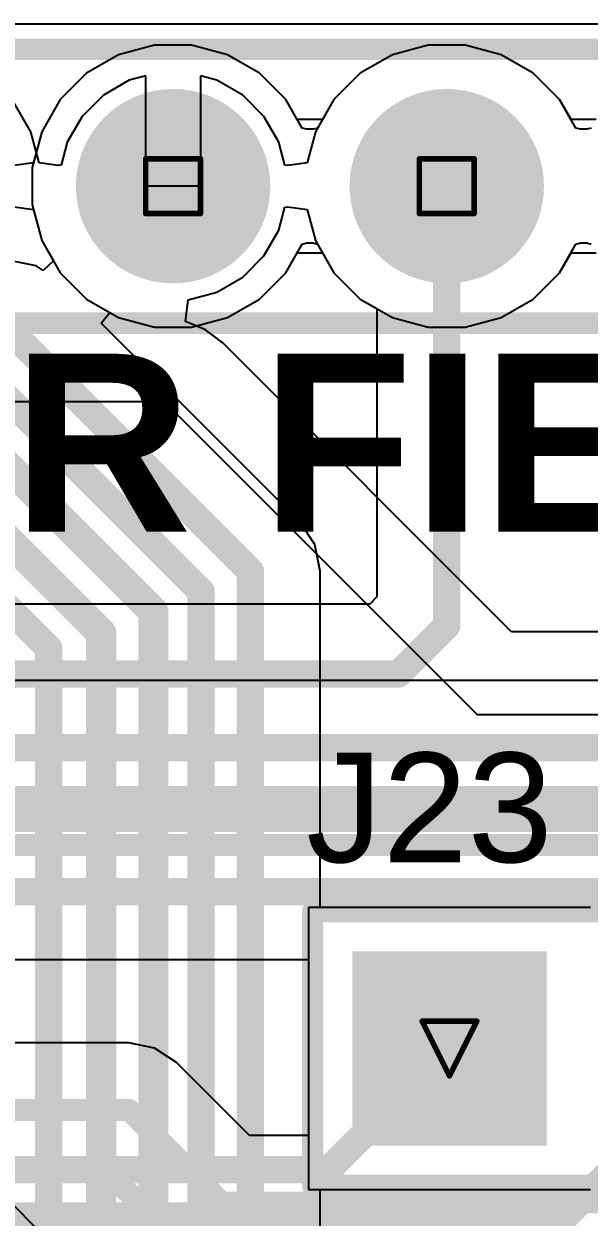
# Model space of a CAD drawing. Header units: inches. Extents: x -3 to 5437, y -3 to 5435.
# Drawn here: x 123.28 to 128.52, y 78.9 to 89.97 of the extents above; entities that cross this region are included whole.
import ezdxf

# ---------------------------------------------------------------- set-up
doc = ezdxf.new("R2010")
doc.units = ezdxf.units.IN
for name, color, linetype in [('Bottom Layer', 5, 'Continuous'), ('Bottom Solder', 6, 'Continuous'), ('Drill Drawing', 1, 'Continuous'), ('GND', 16, 'Continuous'), ('Multi-Layer', 9, 'Continuous'), ('Pad Holes', 156, 'Continuous'), ('PWR', 76, 'Continuous'), ('Top Layer', 1, 'Continuous'), ('Top Overlay', 2, 'Continuous'), ('Top Solder', 216, 'Continuous')]:
    doc.layers.add(name, color=color, linetype=linetype)
doc.styles.add('Arial', font='', dxfattribs={"height": 0.2})
doc.styles.add('Arial_Bold', font='', dxfattribs={"height": 0.2})
doc.styles.get('Arial').set_extended_font_data('Arial')
doc.styles.get('Arial_Bold').set_extended_font_data('Arial', bold=True)

# ---------------------------------------------------------------- blocks, each defined once
blk = doc.blocks.new('HDR1X7_127')
at = {"layer": 'Bottom Layer'}
h = blk.add_hatch(color=5, dxfattribs=at)
edge = h.paths.add_edge_path()
edge.add_arc((7.62, 0), 0.8, 0, 360)
h = blk.add_hatch(color=5, dxfattribs=at)
edge = h.paths.add_edge_path()
edge.add_arc((10.16, 0), 0.8, 0, 360)
at = {"layer": 'Bottom Solder'}
h = blk.add_hatch(color=6, dxfattribs=at)
edge = h.paths.add_edge_path()
edge.add_arc((7.62, 0), 0.902, 0, 360)
h = blk.add_hatch(color=6, dxfattribs=at)
edge = h.paths.add_edge_path()
edge.add_arc((10.16, 0), 0.902, 0, 360)
at = {"layer": 'GND'}
h = blk.add_hatch(color=16, dxfattribs=at)
edge = h.paths.add_edge_path()
edge.add_arc((7.62, 0), 0.8, 0, 360)
h = blk.add_hatch(color=16, dxfattribs=at)
edge = h.paths.add_edge_path()
edge.add_arc((10.16, 0), 0.8, 0, 360)
at = {"layer": 'Multi-Layer'}
h = blk.add_hatch(color=9, dxfattribs=at)
edge = h.paths.add_edge_path()
edge.add_arc((7.62, 0), 0.8, 0, 360)
h = blk.add_hatch(color=9, dxfattribs=at)
edge = h.paths.add_edge_path()
edge.add_arc((10.16, 0), 0.8, 0, 360)
at = {"layer": 'Pad Holes'}
h = blk.add_hatch(color=7, dxfattribs=at)
edge = h.paths.add_edge_path()
edge.add_arc((7.62, 0), 0.45, 0, 360)
h = blk.add_hatch(color=7, dxfattribs=at)
edge = h.paths.add_edge_path()
edge.add_arc((10.16, 0), 0.45, 0, 360)
at = {"layer": 'PWR'}
h = blk.add_hatch(color=76, dxfattribs=at)
edge = h.paths.add_edge_path()
edge.add_arc((7.62, 0), 0.8, 0, 360)
h = blk.add_hatch(color=76, dxfattribs=at)
edge = h.paths.add_edge_path()
edge.add_arc((10.16, 0), 0.8, 0, 360)
at = {"layer": 'Top Layer'}
h = blk.add_hatch(color=1, dxfattribs=at)
edge = h.paths.add_edge_path()
edge.add_arc((7.62, 0), 0.8, 0, 360)
h = blk.add_hatch(color=1, dxfattribs=at)
edge = h.paths.add_edge_path()
edge.add_arc((10.16, 0), 0.8, 0, 360)
at = {"layer": 'Top Solder'}
h = blk.add_hatch(color=216, dxfattribs=at)
edge = h.paths.add_edge_path()
edge.add_arc((7.62, 0), 0.902, 0, 360)
h = blk.add_hatch(color=216, dxfattribs=at)
edge = h.paths.add_edge_path()
edge.add_arc((10.16, 0), 0.902, 0, 360)
at = {"layer": 'Top Overlay'}
for points in [[(16.51, 1.27, 0.2, 0.2, 0), (-1.27, 1.27, 0.2, 0.2, 0)], [(16.51, -1.27, 0.2, 0.2, 0), (-1.27, -1.27, 0.2, 0.2, 0)]]:
    blk.add_lwpolyline(points, format="xyseb", dxfattribs=at)
blk = doc.blocks.new('HDR1X4__153')
at = {"layer": 'Bottom Layer'}
blk.add_hatch(color=5, dxfattribs=at).paths.add_polyline_path([(-0.8, 0.8), (0.8, 0.8), (0.8, -0.8), (-0.8, -0.8)])
h = blk.add_hatch(color=5, dxfattribs=at)
edge = h.paths.add_edge_path()
edge.add_arc((2.54, 0), 0.8, 0, 360)
h = blk.add_hatch(color=5, dxfattribs=at)
edge = h.paths.add_edge_path()
edge.add_arc((5.08, 0), 0.8, 0, 360)
h = blk.add_hatch(color=5, dxfattribs=at)
edge = h.paths.add_edge_path()
edge.add_arc((7.62, 0), 0.8, 0, 360)
at = {"layer": 'Bottom Solder'}
blk.add_hatch(color=6, dxfattribs=at).paths.add_polyline_path([(-0.902, 0.902), (0.902, 0.902), (0.902, -0.902), (-0.902, -0.902)])
h = blk.add_hatch(color=6, dxfattribs=at)
edge = h.paths.add_edge_path()
edge.add_arc((2.54, 0), 0.902, 0, 360)
h = blk.add_hatch(color=6, dxfattribs=at)
edge = h.paths.add_edge_path()
edge.add_arc((5.08, 0), 0.902, 0, 360)
h = blk.add_hatch(color=6, dxfattribs=at)
edge = h.paths.add_edge_path()
edge.add_arc((7.62, 0), 0.902, 0, 360)
at = {"layer": 'GND'}
blk.add_hatch(color=16, dxfattribs=at).paths.add_polyline_path([(-0.8, 0.8), (0.8, 0.8), (0.8, -0.8), (-0.8, -0.8)])
h = blk.add_hatch(color=16, dxfattribs=at)
edge = h.paths.add_edge_path()
edge.add_arc((2.54, 0), 0.8, 0, 360)
h = blk.add_hatch(color=16, dxfattribs=at)
edge = h.paths.add_edge_path()
edge.add_arc((5.08, 0), 0.8, 0, 360)
h = blk.add_hatch(color=16, dxfattribs=at)
edge = h.paths.add_edge_path()
edge.add_arc((7.62, 0), 0.8, 0, 360)
at = {"layer": 'Multi-Layer'}
blk.add_hatch(color=9, dxfattribs=at).paths.add_polyline_path([(-0.8, 0.8), (0.8, 0.8), (0.8, -0.8), (-0.8, -0.8)])
h = blk.add_hatch(color=9, dxfattribs=at)
edge = h.paths.add_edge_path()
edge.add_arc((2.54, 0), 0.8, 0, 360)
h = blk.add_hatch(color=9, dxfattribs=at)
edge = h.paths.add_edge_path()
edge.add_arc((5.08, 0), 0.8, 0, 360)
h = blk.add_hatch(color=9, dxfattribs=at)
edge = h.paths.add_edge_path()
edge.add_arc((7.62, 0), 0.8, 0, 360)
at = {"layer": 'Pad Holes'}
h = blk.add_hatch(color=7, dxfattribs=at)
edge = h.paths.add_edge_path()
edge.add_arc((0, 0), 0.475, 0, 360)
h = blk.add_hatch(color=7, dxfattribs=at)
edge = h.paths.add_edge_path()
edge.add_arc((2.54, 0), 0.475, 0, 360)
h = blk.add_hatch(color=7, dxfattribs=at)
edge = h.paths.add_edge_path()
edge.add_arc((5.08, 0), 0.475, 0, 360)
h = blk.add_hatch(color=7, dxfattribs=at)
edge = h.paths.add_edge_path()
edge.add_arc((7.62, 0), 0.475, 0, 360)
at = {"layer": 'PWR'}
blk.add_hatch(color=76, dxfattribs=at).paths.add_polyline_path([(-0.8, 0.8), (0.8, 0.8), (0.8, -0.8), (-0.8, -0.8)])
h = blk.add_hatch(color=76, dxfattribs=at)
edge = h.paths.add_edge_path()
edge.add_arc((2.54, 0), 0.8, 0, 360)
h = blk.add_hatch(color=76, dxfattribs=at)
edge = h.paths.add_edge_path()
edge.add_arc((5.08, 0), 0.8, 0, 360)
h = blk.add_hatch(color=76, dxfattribs=at)
edge = h.paths.add_edge_path()
edge.add_arc((7.62, 0), 0.8, 0, 360)
at = {"layer": 'Top Layer'}
blk.add_hatch(color=1, dxfattribs=at).paths.add_polyline_path([(-0.8, 0.8), (0.8, 0.8), (0.8, -0.8), (-0.8, -0.8)])
h = blk.add_hatch(color=1, dxfattribs=at)
edge = h.paths.add_edge_path()
edge.add_arc((2.54, 0), 0.8, 0, 360)
h = blk.add_hatch(color=1, dxfattribs=at)
edge = h.paths.add_edge_path()
edge.add_arc((5.08, 0), 0.8, 0, 360)
h = blk.add_hatch(color=1, dxfattribs=at)
edge = h.paths.add_edge_path()
edge.add_arc((7.62, 0), 0.8, 0, 360)
at = {"layer": 'Top Solder'}
blk.add_hatch(color=216, dxfattribs=at).paths.add_polyline_path([(-0.902, 0.902), (0.902, 0.902), (0.902, -0.902), (-0.902, -0.902)])
h = blk.add_hatch(color=216, dxfattribs=at)
edge = h.paths.add_edge_path()
edge.add_arc((2.54, 0), 0.902, 0, 360)
h = blk.add_hatch(color=216, dxfattribs=at)
edge = h.paths.add_edge_path()
edge.add_arc((5.08, 0), 0.902, 0, 360)
h = blk.add_hatch(color=216, dxfattribs=at)
edge = h.paths.add_edge_path()
edge.add_arc((7.62, 0), 0.902, 0, 360)
at = {"layer": 'Top Overlay'}
for points in [[(-1.27, 1.27, 0.2, 0.2, 0), (8.89, 1.27, 0.2, 0.2, 0)], [(-1.27, -1.27, 0.2, 0.2, 0), (-1.27, 1.27, 0.2, 0.2, 0)], [(8.89, -1.27, 0.2, 0.2, 0), (8.89, 1.27, 0.2, 0.2, 0)], [(-1.27, -1.27, 0.2, 0.2, 0), (8.89, -1.27, 0.2, 0.2, 0)]]:
    blk.add_lwpolyline(points, format="xyseb", dxfattribs=at)
for points in [[(-1.32, 1.27, 0.1, 0.1, 1), (-1.22, 1.27, 0.1, 0.1, 1)], [(-1.32, 1.27, 0.1, 0.1, 1), (-1.22, 1.27, 0.1, 0.1, 1)], [(8.84, 1.27, 0.1, 0.1, 1), (8.94, 1.27, 0.1, 0.1, 1)], [(8.84, 1.27, 0.1, 0.1, 1), (8.94, 1.27, 0.1, 0.1, 1)], [(-1.32, -1.27, 0.1, 0.1, 1), (-1.22, -1.27, 0.1, 0.1, 1)], [(-1.32, -1.27, 0.1, 0.1, 1), (-1.22, -1.27, 0.1, 0.1, 1)], [(8.84, -1.27, 0.1, 0.1, 1), (8.94, -1.27, 0.1, 0.1, 1)], [(8.84, -1.27, 0.1, 0.1, 1), (8.94, -1.27, 0.1, 0.1, 1)]]:
    blk.add_lwpolyline(points, format="xyseb", close=True, dxfattribs=at)

msp = doc.modelspace()

# ---------------------------------------------------------------- linework, layer by layer
at = {"layer": 'Bottom Layer'}
for p, q in [((116.198, 89.975), (137.314, 89.975)), ((124.155, 89.688), (123.857, 89.516)), ((124.488, 89.777), (124.155, 89.688)), ((124.832, 89.777), (124.488, 89.777)), ((125.165, 89.688), (124.832, 89.777)), ((125.463, 89.516), (125.165, 89.688)), ((126.695, 89.688), (126.397, 89.516)), ((127.028, 89.777), (126.695, 89.688)), ((127.372, 89.777), (127.028, 89.777)), ((127.705, 89.688), (127.372, 89.777)), ((128.003, 89.516), (127.705, 89.688)), ((123.857, 89.516), (123.613, 89.272)), ((125.706, 89.272), (125.463, 89.516)), ((126.397, 89.516), (126.153, 89.272)), ((128.246, 89.272), (128.003, 89.516)), ((123.613, 89.272), (123.441, 88.974)), ((125.859, 89.008), (125.706, 89.272)), ((126.153, 89.272), (126.001, 89.008)), ((128.399, 89.008), (128.246, 89.272)), ((123.441, 88.974), (123.352, 88.641)), ((125.9, 88.997), (125.859, 89.008)), ((125.96, 88.997), (125.9, 88.997)), ((126.001, 89.008), (125.96, 88.997)), ((128.44, 88.997), (128.399, 89.008)), ((128.5, 88.997), (128.44, 88.997)), ((128.541, 89.008), (128.5, 88.997)), ((123.352, 88.641), (123.352, 88.297)), ((123.352, 88.297), (123.441, 87.964)), ((123.441, 87.964), (123.613, 87.666)), ((125.706, 87.666), (125.859, 87.93)), ((125.859, 87.93), (125.9, 87.942)), ((125.9, 87.942), (125.96, 87.942)), ((125.96, 87.942), (126.001, 87.93)), ((126.001, 87.93), (126.153, 87.666)), ((123.613, 87.666), (123.857, 87.422)), ((125.463, 87.422), (125.706, 87.666)), ((126.153, 87.666), (126.397, 87.422)), ((123.857, 87.422), (124.155, 87.25)), ((125.165, 87.25), (125.463, 87.422)), ((126.397, 87.422), (126.552, 87.333)), ((124.155, 87.25), (124.488, 87.161)), ((124.832, 87.161), (125.165, 87.25)), ((126.552, 87.333), (126.552, 84.658)), ((124.488, 87.161), (124.832, 87.161)), ((126.485, 84.59), (122.1, 84.59)), ((126.552, 84.658), (126.485, 84.59))]:
    msp.add_line(p, q, dxfattribs=at)
for points in [[(127.2, 84.39, 0.254, 0.254, 0), (127.2, 88.469, 0.254, 0.254, 0)], [(126.753, 83.943, 0.254, 0.254, 0), (127.2, 84.39, 0.254, 0.254, 0)], [(121.604, 83.943, 0.254, 0.254, 0), (126.753, 83.943, 0.254, 0.254, 0)], [(100.482, 83.261, 0.254, 0.254, 0), (129.321, 83.261, 0.254, 0.254, 0)], [(100.995, 82.605, 0.254, 0.254, 0), (131.816, 82.605, 0.254, 0.254, 0)], [(103.683, 81.924, 0.254, 0.254, 0), (134.372, 81.924, 0.254, 0.254, 0)], [(126.102, 79.345, 0.254, 0.254, 0), (127.225, 80.468, 0.254, 0.254, 0)], [(128.304, 78.913, 0.254, 0.254, 0), (129.765, 80.375, 0.254, 0.254, 0)], [(99.963, 79.345, 0.254, 0.254, 0), (126.102, 79.345, 0.254, 0.254, 0)], [(100.762, 78.913, 0.254, 0.254, 0), (128.304, 78.913, 0.254, 0.254, 0)]]:
    msp.add_lwpolyline(points, format="xyseb", dxfattribs=at)
for points in [[(127.136, 88.469, 0.127, 0.127, 1), (127.263, 88.469, 0.127, 0.127, 1)], [(127.136, 84.39, 0.127, 0.127, 1), (127.263, 84.39, 0.127, 0.127, 1)], [(127.136, 84.39, 0.127, 0.127, 1), (127.263, 84.39, 0.127, 0.127, 1)], [(126.689, 83.943, 0.127, 0.127, 1), (126.816, 83.943, 0.127, 0.127, 1)], [(126.689, 83.943, 0.127, 0.127, 1), (126.816, 83.943, 0.127, 0.127, 1)], [(127.162, 80.468, 0.127, 0.127, 1), (127.289, 80.468, 0.127, 0.127, 1)], [(126.039, 79.345, 0.127, 0.127, 1), (126.166, 79.345, 0.127, 0.127, 1)], [(126.039, 79.345, 0.127, 0.127, 1), (126.166, 79.345, 0.127, 0.127, 1)], [(128.24, 78.913, 0.127, 0.127, 1), (128.367, 78.913, 0.127, 0.127, 1)], [(128.24, 78.913, 0.127, 0.127, 1), (128.367, 78.913, 0.127, 0.127, 1)]]:
    msp.add_lwpolyline(points, format="xyseb", close=True, dxfattribs=at)
at = {"layer": 'Drill Drawing'}
for points in [[(124.406, 88.723, 0.0508, 0.0508, 0), (124.914, 88.723, 0.0508, 0.0508, 0)], [(124.406, 88.215, 0.0508, 0.0508, 0), (124.406, 88.723, 0.0508, 0.0508, 0)], [(124.914, 88.215, 0.0508, 0.0508, 0), (124.914, 88.723, 0.0508, 0.0508, 0)], [(126.946, 88.723, 0.0508, 0.0508, 0), (127.454, 88.723, 0.0508, 0.0508, 0)], [(126.946, 88.215, 0.0508, 0.0508, 0), (126.946, 88.723, 0.0508, 0.0508, 0)], [(127.454, 88.215, 0.0508, 0.0508, 0), (127.454, 88.723, 0.0508, 0.0508, 0)], [(124.406, 88.215, 0.0508, 0.0508, 0), (124.914, 88.215, 0.0508, 0.0508, 0)], [(126.946, 88.215, 0.0508, 0.0508, 0), (127.454, 88.215, 0.0508, 0.0508, 0)], [(126.971, 80.722, 0.0508, 0.0508, 0), (127.479, 80.722, 0.0508, 0.0508, 0)], [(126.971, 80.722, 0.0508, 0.0508, 0), (127.225, 80.214, 0.0508, 0.0508, 0)], [(127.225, 80.214, 0.0508, 0.0508, 0), (127.479, 80.722, 0.0508, 0.0508, 0)]]:
    msp.add_lwpolyline(points, format="xyseb", dxfattribs=at)
for points in [[(124.393, 88.723, 0.0254, 0.0254, 1), (124.419, 88.723, 0.0254, 0.0254, 1)], [(124.393, 88.723, 0.0254, 0.0254, 1), (124.419, 88.723, 0.0254, 0.0254, 1)], [(124.901, 88.723, 0.0254, 0.0254, 1), (124.927, 88.723, 0.0254, 0.0254, 1)], [(124.901, 88.723, 0.0254, 0.0254, 1), (124.927, 88.723, 0.0254, 0.0254, 1)], [(126.933, 88.723, 0.0254, 0.0254, 1), (126.959, 88.723, 0.0254, 0.0254, 1)], [(126.933, 88.723, 0.0254, 0.0254, 1), (126.959, 88.723, 0.0254, 0.0254, 1)], [(127.441, 88.723, 0.0254, 0.0254, 1), (127.467, 88.723, 0.0254, 0.0254, 1)], [(127.441, 88.723, 0.0254, 0.0254, 1), (127.467, 88.723, 0.0254, 0.0254, 1)], [(124.393, 88.215, 0.0254, 0.0254, 1), (124.419, 88.215, 0.0254, 0.0254, 1)], [(124.393, 88.215, 0.0254, 0.0254, 1), (124.419, 88.215, 0.0254, 0.0254, 1)], [(124.901, 88.215, 0.0254, 0.0254, 1), (124.927, 88.215, 0.0254, 0.0254, 1)], [(124.901, 88.215, 0.0254, 0.0254, 1), (124.927, 88.215, 0.0254, 0.0254, 1)], [(126.933, 88.215, 0.0254, 0.0254, 1), (126.959, 88.215, 0.0254, 0.0254, 1)], [(126.933, 88.215, 0.0254, 0.0254, 1), (126.959, 88.215, 0.0254, 0.0254, 1)], [(127.441, 88.215, 0.0254, 0.0254, 1), (127.467, 88.215, 0.0254, 0.0254, 1)], [(127.441, 88.215, 0.0254, 0.0254, 1), (127.467, 88.215, 0.0254, 0.0254, 1)], [(126.959, 80.722, 0.0254, 0.0254, 1), (126.984, 80.722, 0.0254, 0.0254, 1)], [(126.959, 80.722, 0.0254, 0.0254, 1), (126.984, 80.722, 0.0254, 0.0254, 1)], [(127.467, 80.722, 0.0254, 0.0254, 1), (127.492, 80.722, 0.0254, 0.0254, 1)], [(127.467, 80.722, 0.0254, 0.0254, 1), (127.492, 80.722, 0.0254, 0.0254, 1)], [(127.213, 80.214, 0.0254, 0.0254, 1), (127.238, 80.214, 0.0254, 0.0254, 1)], [(127.213, 80.214, 0.0254, 0.0254, 1), (127.238, 80.214, 0.0254, 0.0254, 1)]]:
    msp.add_lwpolyline(points, format="xyseb", close=True, dxfattribs=at)
at = {"layer": 'GND'}
for p, q in [((124.155, 89.688), (123.857, 89.516)), ((124.488, 89.777), (124.155, 89.688)), ((124.832, 89.777), (124.488, 89.777)), ((125.165, 89.688), (124.832, 89.777)), ((125.463, 89.516), (125.165, 89.688)), ((126.695, 89.688), (126.397, 89.516)), ((127.028, 89.777), (126.695, 89.688)), ((127.372, 89.777), (127.028, 89.777)), ((127.705, 89.688), (127.372, 89.777)), ((128.003, 89.516), (127.705, 89.688)), ((123.857, 89.516), (123.613, 89.272)), ((125.706, 89.272), (125.463, 89.516)), ((126.397, 89.516), (126.153, 89.272)), ((128.246, 89.272), (128.003, 89.516)), ((123.613, 89.272), (123.441, 88.974)), ((125.813, 89.089), (125.706, 89.272)), ((126.153, 89.272), (126.047, 89.089)), ((128.353, 89.089), (128.246, 89.272)), ((126.047, 89.089), (125.813, 89.089)), ((128.587, 89.089), (128.353, 89.089)), ((123.441, 88.974), (123.364, 88.685)), ((123.364, 88.685), (123.184, 88.662)), ((123.184, 88.276), (123.364, 88.253)), ((123.364, 88.253), (123.441, 87.964)), ((123.441, 87.964), (123.613, 87.666)), ((125.706, 87.666), (125.813, 87.85)), ((125.813, 87.85), (126.047, 87.85)), ((126.047, 87.85), (126.153, 87.666)), ((128.246, 87.666), (128.353, 87.85)), ((128.353, 87.85), (128.587, 87.85)), ((123.613, 87.666), (123.857, 87.422)), ((125.463, 87.422), (125.706, 87.666)), ((126.153, 87.666), (126.397, 87.422)), ((128.003, 87.422), (128.246, 87.666)), ((123.857, 87.422), (124.155, 87.25)), ((125.165, 87.25), (125.463, 87.422)), ((126.397, 87.422), (126.695, 87.25)), ((127.705, 87.25), (128.003, 87.422)), ((124.155, 87.25), (124.488, 87.161)), ((124.832, 87.161), (125.165, 87.25)), ((126.695, 87.25), (127.028, 87.161)), ((127.372, 87.161), (127.705, 87.25)), ((124.488, 87.161), (124.832, 87.161)), ((127.028, 87.161), (127.372, 87.161)), ((167.646, 83.883), (122.365, 83.883)), ((113.166, 81.293), (125.917, 81.293)), ((125.917, 81.293), (125.917, 79.662)), ((124.251, 80.521), (112.793, 80.521)), ((124.489, 80.473), (124.251, 80.521)), ((124.691, 80.339), (124.489, 80.473)), ((125.368, 79.662), (124.691, 80.339)), ((125.917, 79.662), (125.368, 79.662))]:
    msp.add_line(p, q, dxfattribs=at)
for points in [[(112.079, 83.261, 0.203, 0.203, 0), (167.646, 83.261, 0.203, 0.203, 0)], [(111.393, 82.804, 0.203, 0.203, 0), (164.211, 82.804, 0.203, 0.203, 0)], [(111.954, 82.357, 0.203, 0.203, 0), (163.974, 82.357, 0.203, 0.203, 0)], [(112.908, 81.915, 0.203, 0.203, 0), (155.575, 81.915, 0.203, 0.203, 0)], [(110.406, 79.899, 0.203, 0.203, 0), (124.251, 79.899, 0.203, 0.203, 0)], [(124.251, 79.899, 0.203, 0.203, 0), (125.111, 79.04, 0.203, 0.203, 0)], [(109.489, 79.345, 0.203, 0.203, 0), (124.031, 79.345, 0.203, 0.203, 0)], [(124.031, 79.345, 0.203, 0.203, 0), (124.942, 78.434, 0.203, 0.203, 0)], [(125.111, 79.04, 0.203, 0.203, 0), (137.94, 79.04, 0.203, 0.203, 0)]]:
    msp.add_lwpolyline(points, format="xyseb", dxfattribs=at)
for points in [[(124.201, 79.899, 0.102, 0.102, 1), (124.302, 79.899, 0.102, 0.102, 1)], [(124.201, 79.899, 0.102, 0.102, 1), (124.302, 79.899, 0.102, 0.102, 1)], [(123.98, 79.345, 0.102, 0.102, 1), (124.082, 79.345, 0.102, 0.102, 1)], [(123.98, 79.345, 0.102, 0.102, 1), (124.082, 79.345, 0.102, 0.102, 1)], [(125.06, 79.04, 0.102, 0.102, 1), (125.161, 79.04, 0.102, 0.102, 1)], [(125.06, 79.04, 0.102, 0.102, 1), (125.161, 79.04, 0.102, 0.102, 1)]]:
    msp.add_lwpolyline(points, format="xyseb", close=True, dxfattribs=at)
at = {"layer": 'PWR'}
for p, q in [((126.695, 89.688), (126.397, 89.516)), ((127.028, 89.777), (126.695, 89.688)), ((127.372, 89.777), (127.028, 89.777)), ((127.705, 89.688), (127.372, 89.777)), ((128.003, 89.516), (127.705, 89.688)), ((124.406, 89.492), (124.253, 89.451)), ((124.406, 88.469), (124.406, 89.492)), ((125.067, 89.451), (124.914, 89.492)), ((124.914, 89.492), (124.914, 88.469)), ((126.397, 89.516), (126.153, 89.272)), ((128.246, 89.272), (128.003, 89.516)), ((124.253, 89.451), (124.013, 89.312)), ((125.307, 89.312), (125.067, 89.451)), ((123.339, 88.974), (123.166, 89.272)), ((124.013, 89.312), (123.816, 89.116)), ((125.503, 89.116), (125.307, 89.312)), ((126.153, 89.272), (125.981, 88.974)), ((128.353, 89.089), (128.246, 89.272)), ((123.816, 89.116), (123.678, 88.876)), ((125.642, 88.876), (125.503, 89.116)), ((128.587, 89.089), (128.353, 89.089)), ((123.416, 88.685), (123.339, 88.974)), ((125.981, 88.974), (125.904, 88.685)), ((123.678, 88.876), (123.621, 88.665)), ((125.698, 88.665), (125.642, 88.876)), ((123.595, 88.662), (123.416, 88.685)), ((125.904, 88.685), (125.724, 88.662)), ((123.621, 88.665), (123.595, 88.662)), ((125.724, 88.662), (125.698, 88.665)), ((124.914, 88.469), (124.406, 88.469)), ((125.642, 88.062), (125.698, 88.273)), ((125.698, 88.273), (125.724, 88.276)), ((125.724, 88.276), (125.904, 88.253)), ((125.904, 88.253), (125.981, 87.964)), ((125.503, 87.822), (125.642, 88.062)), ((125.981, 87.964), (126.153, 87.666)), ((125.307, 87.626), (125.503, 87.822)), ((128.246, 87.666), (128.353, 87.85)), ((128.353, 87.85), (128.587, 87.85)), ((125.067, 87.487), (125.307, 87.626)), ((126.153, 87.666), (126.397, 87.422)), ((128.003, 87.422), (128.246, 87.666)), ((124.799, 87.415), (125.067, 87.487)), ((124.776, 87.214), (124.799, 87.415)), ((126.397, 87.422), (126.695, 87.25)), ((127.705, 87.25), (128.003, 87.422)), ((126.695, 87.25), (127.028, 87.161)), ((127.372, 87.161), (127.705, 87.25)), ((124.962, 87.137), (124.776, 87.214)), ((125.121, 87.015), (124.962, 87.137)), ((127.028, 87.161), (127.372, 87.161)), ((127.801, 84.335), (125.121, 87.015)), ((113.283, 86.471), (124.577, 86.471)), ((124.577, 86.471), (127.483, 83.566)), ((147.153, 84.335), (127.801, 84.335)), ((127.483, 83.566), (151.861, 83.566)), ((128.533, 81.776), (125.917, 81.776)), ((125.917, 81.776), (125.917, 79.16)), ((124.748, 77.445), (120.913, 81.28)), ((125.917, 79.16), (128.533, 79.16))]:
    msp.add_line(p, q, dxfattribs=at)
at = {"layer": 'Top Layer'}
for p, q in [((124.155, 89.688), (123.857, 89.516)), ((124.488, 89.777), (124.155, 89.688)), ((124.832, 89.777), (124.488, 89.777)), ((125.165, 89.688), (124.832, 89.777)), ((125.463, 89.516), (125.165, 89.688)), ((126.695, 89.688), (126.397, 89.516)), ((127.028, 89.777), (126.695, 89.688)), ((127.372, 89.777), (127.028, 89.777)), ((127.705, 89.688), (127.372, 89.777)), ((128.003, 89.516), (127.705, 89.688)), ((123.857, 89.516), (123.613, 89.272)), ((125.706, 89.272), (125.463, 89.516)), ((126.397, 89.516), (126.153, 89.272)), ((128.246, 89.272), (128.003, 89.516)), ((123.613, 89.272), (123.441, 88.974)), ((125.859, 89.008), (125.706, 89.272)), ((126.153, 89.272), (126.001, 89.008)), ((128.399, 89.008), (128.246, 89.272)), ((123.441, 88.974), (123.352, 88.641)), ((125.9, 88.997), (125.859, 89.008)), ((125.96, 88.997), (125.9, 88.997)), ((126.001, 89.008), (125.96, 88.997)), ((128.44, 88.997), (128.399, 89.008)), ((128.5, 88.997), (128.44, 88.997)), ((128.541, 89.008), (128.5, 88.997)), ((123.352, 88.641), (123.352, 88.297)), ((123.352, 88.297), (123.441, 87.964)), ((123.441, 87.964), (123.549, 87.777)), ((125.706, 87.666), (125.859, 87.93)), ((125.859, 87.93), (125.9, 87.942)), ((125.9, 87.942), (125.96, 87.942)), ((125.96, 87.942), (126.001, 87.93)), ((126.001, 87.93), (126.153, 87.666)), ((128.246, 87.666), (128.399, 87.93)), ((128.399, 87.93), (128.44, 87.942)), ((128.44, 87.942), (128.5, 87.942)), ((128.5, 87.942), (128.541, 87.93)), ((123.391, 87.73), (123.143, 87.779)), ((123.454, 87.688), (123.391, 87.73)), ((123.549, 87.777), (123.454, 87.688)), ((125.463, 87.422), (125.706, 87.666)), ((126.153, 87.666), (126.397, 87.422)), ((128.003, 87.422), (128.246, 87.666)), ((125.165, 87.25), (125.463, 87.422)), ((126.397, 87.422), (126.695, 87.25)), ((127.705, 87.25), (128.003, 87.422)), ((123.994, 87.197), (124.072, 87.298)), ((124.072, 87.298), (124.155, 87.25)), ((124.155, 87.25), (124.488, 87.161)), ((124.832, 87.161), (125.165, 87.25)), ((126.695, 87.25), (127.028, 87.161)), ((127.372, 87.161), (127.705, 87.25)), ((125.835, 85.355), (123.994, 87.197)), ((124.488, 87.161), (124.832, 87.161)), ((127.028, 87.161), (127.372, 87.161)), ((125.976, 85.145), (125.835, 85.355)), ((126.025, 84.897), (125.976, 85.145)), ((126.025, 81.776), (126.025, 84.897)), ((128.533, 81.776), (126.025, 81.776)), ((126.025, 75.36), (126.025, 79.16)), ((126.025, 79.16), (128.533, 79.16))]:
    msp.add_line(p, q, dxfattribs=at)
for points in [[(123.143, 87.132, 0.254, 0.254, 0), (125.378, 84.897, 0.254, 0.254, 0)], [(122.928, 86.7, 0.254, 0.254, 0), (124.92, 84.708, 0.254, 0.254, 0)], [(122.744, 86.255, 0.279, 0.279, 0), (124.476, 84.524, 0.279, 0.279, 0)], [(122.544, 85.773, 0.279, 0.279, 0), (123.993, 84.324, 0.279, 0.279, 0)], [(122.384, 85.304, 0.254, 0.254, 0), (123.506, 84.183, 0.254, 0.254, 0)], [(125.378, 75.36, 0.254, 0.254, 0), (125.378, 84.897, 0.254, 0.254, 0)], [(124.92, 75.549, 0.254, 0.254, 0), (124.92, 84.708, 0.254, 0.254, 0)], [(124.476, 75.734, 0.279, 0.279, 0), (124.476, 84.524, 0.279, 0.279, 0)], [(123.993, 75.933, 0.279, 0.279, 0), (123.993, 84.324, 0.279, 0.279, 0)], [(123.506, 76.161, 0.254, 0.254, 0), (123.506, 84.183, 0.254, 0.254, 0)]]:
    msp.add_lwpolyline(points, format="xyseb", dxfattribs=at)
for points in [[(125.314, 84.897, 0.127, 0.127, 1), (125.441, 84.897, 0.127, 0.127, 1)], [(125.314, 84.897, 0.127, 0.127, 1), (125.441, 84.897, 0.127, 0.127, 1)], [(124.857, 84.708, 0.127, 0.127, 1), (124.984, 84.708, 0.127, 0.127, 1)], [(124.857, 84.708, 0.127, 0.127, 1), (124.984, 84.708, 0.127, 0.127, 1)], [(124.406, 84.524, 0.14, 0.14, 1), (124.546, 84.524, 0.14, 0.14, 1)], [(124.406, 84.524, 0.14, 0.14, 1), (124.546, 84.524, 0.14, 0.14, 1)], [(123.923, 84.324, 0.14, 0.14, 1), (124.063, 84.324, 0.14, 0.14, 1)], [(123.923, 84.324, 0.14, 0.14, 1), (124.063, 84.324, 0.14, 0.14, 1)], [(123.442, 84.183, 0.127, 0.127, 1), (123.569, 84.183, 0.127, 0.127, 1)], [(123.442, 84.183, 0.127, 0.127, 1), (123.569, 84.183, 0.127, 0.127, 1)]]:
    msp.add_lwpolyline(points, format="xyseb", close=True, dxfattribs=at)

# ---------------------------------------------------------------- block references
at = {"rotation": 180}
msp.add_blockref('HDR1X7_127', (134.82, 88.469), dxfattribs=at)
msp.add_blockref('HDR1X4__153', (127.225, 80.468))

# ---------------------------------------------------------------- texts
at = {"layer": 'Top Overlay', "style": 'Arial_Bold'}
msp.add_text('NEAR FIELD COM', height=1.651, rotation=360, dxfattribs=at).set_placement((118.301, 85.263))
at = {"layer": 'Top Overlay', "style": 'Arial'}
msp.add_text('J23', height=1.016, dxfattribs=at).set_placement((125.895, 82.197))

doc.saveas('drawing.dxf')
